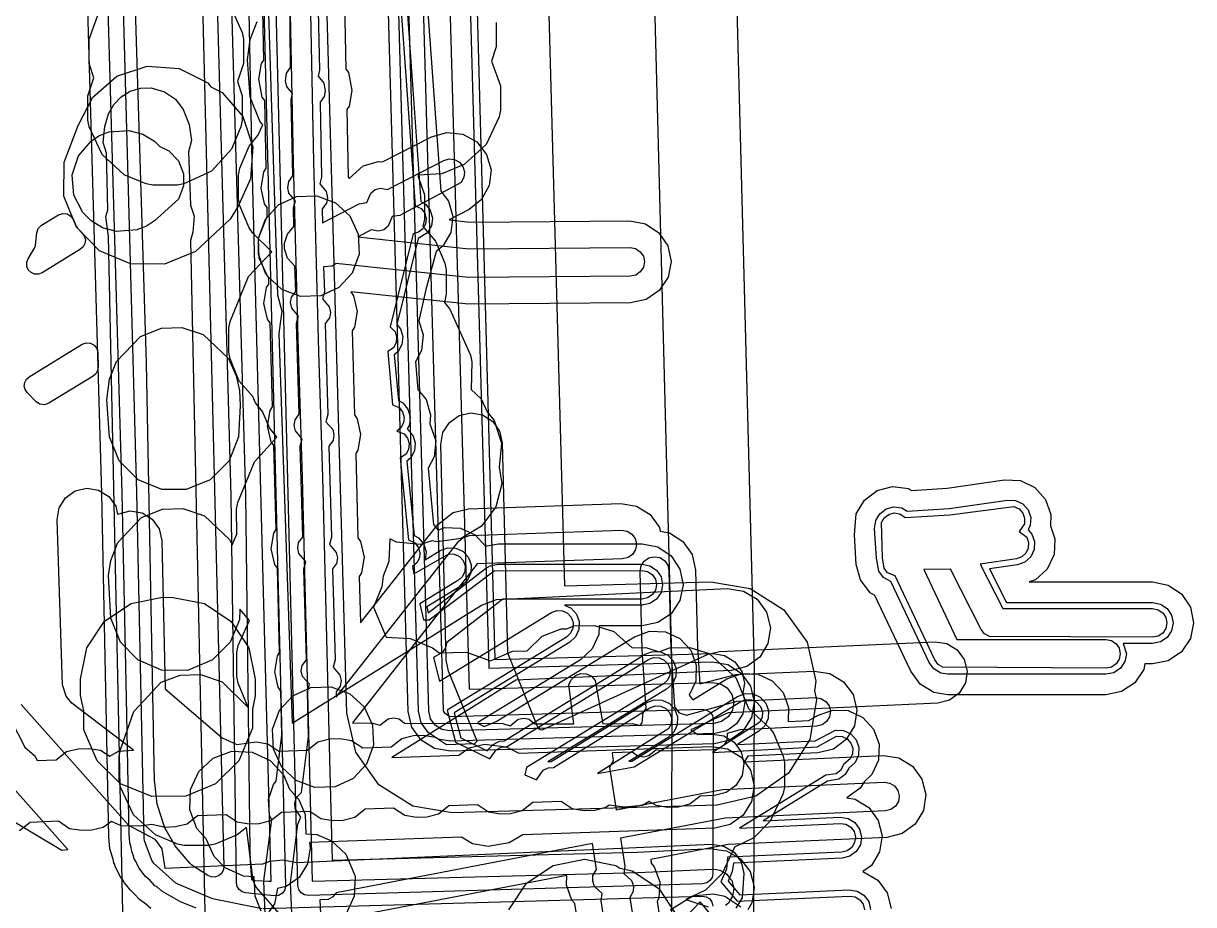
# Model space of a CAD drawing. Header units: metres. Extents: x 17722 to 17999, y 13535 to 15917.
# Drawn here: x 17797.1 to 17854.3, y 15662 to 15705.1 of the extents above; entities that cross this region are included whole.
import ezdxf

# ---------------------------------------------------------------- set-up
doc = ezdxf.new("R2010")
doc.units = ezdxf.units.M
for name, color, linetype in [('AI_GREENING_ALLOWED_ZONE', 4, 'Continuous'), ('AI_GREENING_EXCLUSIONS', 1, 'Continuous'), ('AI_GREENING_LAWN', 82, 'Continuous')]:
    doc.layers.add(name, color=color, linetype=linetype)

msp = doc.modelspace()

# ---------------------------------------------------------------- linework, layer by layer
at = {"layer": 'AI_GREENING_ALLOWED_ZONE'}
for points in [[(17798.037, 15692.881), (17797.86, 15692.815), (17797.67, 15692.819), (17797.496, 15692.894), (17797.362, 15693.028), (17797.288, 15693.202), (17797.283, 15693.392), (17797.35, 15693.569), (17797.682, 15694.11), (17797.717, 15694.215), (17797.776, 15694.825), (17797.85, 15695.042), (17798.013, 15695.203), (17798.842, 15695.71), (17799.045, 15695.78), (17799.259, 15695.759), (17799.444, 15695.649), (17799.566, 15695.472), (17799.697, 15695.15), (17799.749, 15695.07), (17800.009, 15694.806), (17800.109, 15694.658), (17800.151, 15694.484), (17800.129, 15694.306), (17800.047, 15694.148), (17799.913, 15694.029), (17798.037, 15692.881)], [(17799.993, 15689.389), (17800.189, 15689.458), (17800.396, 15689.442), (17800.578, 15689.343), (17800.705, 15689.178), (17800.754, 15688.977), (17800.774, 15688.281), (17800.749, 15688.108), (17800.666, 15687.955), (17800.535, 15687.84), (17798.36, 15686.509), (17798.15, 15686.438), (17797.929, 15686.465), (17797.742, 15686.586), (17797.308, 15687.028), (17797.208, 15687.176), (17797.166, 15687.35), (17797.188, 15687.528), (17797.271, 15687.686), (17797.404, 15687.805), (17799.993, 15689.389)]]:
    msp.add_lwpolyline(points, close=True, dxfattribs=at)
at = {"layer": 'AI_GREENING_EXCLUSIONS'}
for points in [[(17821.83, 15740.54), (17823.544, 15677.597), (17830.697, 15677.796), (17832.62, 15677.468), (17834.272, 15676.43), (17835.4, 15674.838), (17835.834, 15672.936), (17835.755, 15672.474), (17835.858, 15672.025), (17835.531, 15670.101), (17834.494, 15668.449), (17832.903, 15667.32), (17831.001, 15666.885), (17818.062, 15666.519), (17816.139, 15666.846), (17814.487, 15667.883), (17813.357, 15669.474), (17812.923, 15671.376), (17810.814, 15745.933)], [(17817.866, 15744.183), (17819.863, 15673.573), (17830.758, 15673.881), (17831.527, 15673.751), (17832.188, 15673.336), (17832.64, 15672.699), (17832.814, 15671.939), (17832.683, 15671.169), (17832.268, 15670.508), (17831.632, 15670.057), (17830.871, 15669.883), (17817.977, 15669.518), (17817.208, 15669.649), (17816.547, 15670.064), (17816.095, 15670.7), (17815.922, 15671.461), (17813.811, 15746.069)], [(17818.236, 15743.942), (17820.141, 15674.001), (17830.794, 15674.297), (17831.371, 15674.199), (17831.866, 15673.887), (17832.205, 15673.41), (17832.335, 15672.839), (17832.256, 15672.376), (17832.359, 15671.926), (17832.261, 15671.349), (17831.95, 15670.853), (17831.473, 15670.514), (17830.902, 15670.384), (17817.963, 15670.018), (17817.386, 15670.116), (17816.89, 15670.427), (17816.552, 15670.904), (17816.421, 15671.475), (17814.312, 15746.032)], [(17816.838, 15745.154), (17818.892, 15672.545), (17830.786, 15672.882), (17831.171, 15672.816), (17831.501, 15672.609), (17831.727, 15672.291), (17831.814, 15671.91), (17831.749, 15671.526), (17831.541, 15671.195), (17831.223, 15670.969), (17830.843, 15670.882), (17817.949, 15670.518), (17817.564, 15670.583), (17817.234, 15670.791), (17817.008, 15671.109), (17816.921, 15671.489), (17814.811, 15746.098)], [(17830.933, 15745.477), (17832.817, 15673.522), (17832.773, 15653.696), (17833.805, 15601.75), (17838.185, 15601.75), (17838.95, 15601.598), (17839.599, 15601.164), (17840.033, 15600.515), (17840.185, 15599.75), (17840.185, 15565.723)], [(17836.185, 15563.796), (17836.185, 15597.75), (17831.844, 15597.75), (17831.115, 15597.887), (17830.43, 15598.336), (17829.996, 15598.985), (17829.844, 15599.71), (17828.77, 15653.791), (17828.818, 15673.444), (17826.948, 15744.866)], [(17806.864, 15720.641), (17807.978, 15682.016), (17808.185, 15664.677), (17808.2, 15664.129), (17808.268, 15663.26), (17808.453, 15663.213), (17809.094, 15663.171), (17809.225, 15663.168), (17808.292, 15698.22), (17808.292, 15698.226), (17808.292, 15698.229), (17808.292, 15698.255), (17807.822, 15721.935)], [(17809.827, 15721.714), (17810.292, 15698.273), (17810.536, 15689.082), (17810.736, 15682.896), (17811.226, 15663.172), (17811.226, 15663.172), (17827.129, 15663.595), (17830.757, 15663.765), (17830.951, 15663.739), (17831.144, 15663.713), (17831.144, 15663.713), (17831.144, 15663.713), (17831.313, 15663.614), (17831.481, 15663.516), (17831.481, 15663.516), (17831.481, 15663.516), (17831.599, 15663.36), (17831.717, 15663.205), (17831.717, 15663.205), (17831.717, 15663.205), (17831.767, 15663.016), (17831.816, 15662.828), (17831.816, 15662.828), (17831.816, 15662.828), (17831.79, 15662.634), (17831.763, 15662.441), (17831.763, 15662.441), (17831.763, 15662.441), (17831.665, 15662.273), (17831.567, 15662.104), (17831.567, 15662.104), (17831.567, 15662.104), (17831.411, 15661.986)], [(17810.827, 15721.714), (17811.291, 15698.298), (17811.539, 15689.024), (17811.735, 15682.925), (17812.069, 15669.14), (17812.201, 15664.198), (17827.098, 15664.594), (17830.697, 15664.764), (17831.084, 15664.711), (17831.47, 15664.658), (17831.47, 15664.658), (17831.47, 15664.658), (17831.807, 15664.461), (17832.144, 15664.264), (17832.144, 15664.264), (17832.144, 15664.264), (17832.38, 15663.954), (17832.616, 15663.643), (17832.616, 15663.643), (17832.616, 15663.643), (17832.715, 15663.266), (17832.814, 15662.888), (17832.814, 15662.888), (17832.814, 15662.888), (17832.762, 15662.502), (17832.709, 15662.115), (17832.709, 15662.115), (17832.709, 15662.115), (17832.512, 15661.778)], [(17803.34, 15661.849), (17803.091, 15662.07), (17802.804, 15662.267), (17802.535, 15662.565), (17802.329, 15662.749), (17802.165, 15662.975), (17802.056, 15663.095), (17801.997, 15663.206), (17801.867, 15663.387), (17801.609, 15663.898), (17801.58, 15663.992), (17801.541, 15664.067), (17801.504, 15664.25), (17801.352, 15664.762), (17801.287, 15665.324), (17801.287, 15665.324), (17801.287, 15665.324), (17801.287, 15665.324), (17800.954, 15682.105), (17799.838, 15720.377)], [(17805.563, 15661.85), (17804.955, 15662.1), (17804.871, 15662.128), (17804.844, 15662.145), (17804.793, 15662.166), (17803.887, 15662.685), (17803.693, 15662.859), (17803.537, 15662.955), (17803.31, 15663.201), (17803.088, 15663.399), (17802.906, 15663.637), (17802.873, 15663.673), (17802.845, 15663.716), (17802.816, 15663.754), (17802.784, 15663.814), (17802.673, 15663.991), (17802.622, 15664.112), (17802.537, 15664.269), (17802.494, 15664.42), (17802.412, 15664.619), (17802.379, 15664.827), (17802.315, 15665.055), (17802.311, 15665.268), (17802.282, 15665.449), (17802.166, 15672.116), (17801.954, 15682.128), (17800.838, 15720.403)], [(17808.894, 15711.651), (17809.537, 15691.805), (17809.742, 15691.01), (17809.598, 15689.921), (17810.251, 15670.895), (17819.505, 15676.655), (17820.235, 15676.93), (17831.518, 15677.459), (17832.29, 15677.341), (17832.958, 15676.938), (17833.42, 15676.31), (17833.607, 15675.552), (17833.49, 15674.78), (17833.087, 15674.112), (17832.458, 15673.65), (17831.701, 15673.463), (17821.175, 15672.982), (17815.119, 15669.214), (17818.386, 15669.328), (17818.891, 15669.691), (17819.65, 15669.87), (17820.699, 15669.739), (17821.319, 15669.43), (17830.748, 15669.759), (17831.519, 15669.633), (17832.182, 15669.223), (17832.638, 15668.589), (17832.817, 15667.83), (17832.691, 15667.06), (17832.281, 15666.396), (17831.647, 15665.94), (17830.888, 15665.761), (17821.513, 15665.435), (17820.841, 15665.048), (17819.824, 15664.875), (17819.054, 15665.001), (17818.522, 15665.33), (17811.102, 15665.072), (17811.132, 15664.789), (17811.001, 15664.02), (17810.585, 15663.36), (17809.95, 15662.91), (17809.53, 15662.815), (17809.381, 15662.065), (17809.118, 15661.672)], [(17807.236, 15705.876), (17807.815, 15704.607), (17807.88, 15704.284), (17807.88, 15703.097), (17807.583, 15702.221), (17807.808, 15701.517), (17807.808, 15700.329), (17807.743, 15700.007), (17807.29, 15698.924), (17806.302, 15697.85), (17804.955, 15697.219), (17804.633, 15697.154), (17803.445, 15697.154), (17803.123, 15697.219), (17802.039, 15697.672), (17800.966, 15698.66), (17800.335, 15700.007), (17800.27, 15700.329), (17800.27, 15701.517), (17800.567, 15702.393), (17800.342, 15703.097), (17800.342, 15704.284), (17801.302, 15706.963)], [(17808.93, 15661.561), (17808.867, 15663.191), (17809.251, 15666.182), (17809.15, 15666.383), (17809.093, 15667.161), (17809.339, 15667.902), (17809.472, 15668.056), (17809.752, 15670.303), (17809.702, 15672.46), (17809.571, 15672.643), (17809.397, 15673.404), (17809.527, 15674.173), (17809.635, 15674.345), (17809.528, 15678.453), (17809.397, 15678.637), (17809.222, 15679.398), (17809.352, 15680.167), (17809.46, 15680.339), (17809.353, 15684.447), (17809.222, 15684.631), (17809.048, 15685.391), (17809.178, 15686.161), (17809.286, 15686.333), (17809.179, 15690.441), (17809.048, 15690.624), (17808.873, 15691.385), (17809.003, 15692.155), (17809.111, 15692.327), (17809.102, 15692.656), (17808.939, 15692.87), (17808.598, 15693.787), (17808.598, 15694.579), (17809.027, 15695.626), (17809.025, 15696.068), (17808.901, 15696.245), (17808.733, 15697.007), (17808.868, 15697.812), (17808.977, 15697.983), (17808.908, 15701.291), (17808.791, 15701.458), (17808.621, 15702.329), (17808.757, 15703.098), (17808.866, 15703.269), (17808.798, 15706.505)], [(17810.248, 15661.226), (17810.162, 15663.087), (17810.521, 15665.96), (17810.672, 15666.295), (17810.403, 15666.728), (17810.383, 15667), (17810.469, 15667.26), (17810.712, 15667.499), (17811.055, 15670.241), (17810.991, 15672.435), (17811.09, 15672.789), (17810.758, 15673.175), (17810.696, 15673.442), (17810.742, 15673.711), (17810.946, 15673.984), (17810.816, 15678.429), (17810.915, 15678.783), (17810.583, 15679.169), (17810.522, 15679.435), (17810.567, 15679.705), (17810.771, 15679.978), (17810.642, 15684.422), (17810.741, 15684.776), (17810.409, 15685.163), (17810.347, 15685.429), (17810.393, 15685.698), (17810.597, 15685.972), (17810.467, 15690.416), (17810.566, 15690.77), (17810.234, 15691.157), (17810.173, 15691.423), (17810.218, 15691.692), (17810.422, 15691.965), (17810.386, 15693.2), (17810.017, 15693.597), (17809.872, 15694.044), (17809.872, 15694.322), (17810.017, 15694.769), (17810.338, 15695.134), (17810.318, 15696.061), (17810.406, 15696.393), (17810.092, 15696.767), (17810.033, 15697.034), (17810.08, 15697.34), (17810.286, 15697.611), (17810.207, 15701.348), (17810.266, 15701.634), (17809.982, 15701.98), (17809.923, 15702.247), (17809.968, 15702.626), (17810.174, 15702.897), (17810.136, 15706.866)], [(17811.5, 15706.431), (17811.577, 15702.767), (17811.518, 15702.48), (17811.802, 15702.134), (17811.863, 15701.758), (17811.816, 15701.489), (17811.61, 15701.217), (17811.687, 15697.554), (17811.6, 15697.223), (17811.914, 15696.848), (17811.973, 15696.545), (17811.926, 15696.276), (17811.72, 15696.004), (17811.734, 15695.319), (17813.527, 15696.243), (17813.889, 15696.307), (17814.094, 15696.774), (17814.308, 15696.944), (17814.57, 15697.019), (17814.905, 15696.953), (17817.65, 15698.368), (17817.912, 15698.444), (17818.183, 15698.413), (17818.422, 15698.28), (17818.592, 15698.067), (17818.668, 15697.804), (17818.637, 15697.533), (17818.505, 15697.294), (17815.501, 15695.686), (17815.139, 15695.622), (17814.934, 15695.155), (17814.721, 15694.985), (17814.458, 15694.91), (17814.124, 15694.976), (17813.456, 15694.632), (17818.884, 15694.054), (17826.752, 15694.112), (17827.02, 15694.061), (17827.248, 15693.911), (17827.402, 15693.685), (17827.457, 15693.418), (17827.406, 15693.149), (17827.255, 15692.921), (17827.03, 15692.768), (17826.762, 15692.712), (17818.855, 15692.654), (17812.405, 15693.336), (17812.205, 15693.197), (17811.788, 15693.167), (17811.823, 15691.956), (17811.724, 15691.602), (17812.056, 15691.216), (17812.118, 15690.949), (17812.072, 15690.68), (17811.868, 15690.407), (17811.998, 15685.962), (17811.899, 15685.608), (17812.231, 15685.222), (17812.292, 15684.956), (17812.247, 15684.686), (17812.043, 15684.413), (17812.172, 15679.969), (17812.073, 15679.615), (17812.405, 15679.228), (17812.467, 15678.962), (17812.421, 15678.693), (17812.217, 15678.419), (17812.347, 15673.975), (17812.248, 15673.621), (17812.58, 15673.234), (17812.641, 15672.968), (17812.596, 15672.699), (17812.392, 15672.426), (17812.399, 15672.161), (17818.387, 15679.784), (17818.595, 15679.962), (17818.914, 15680.052), (17826.342, 15680.31), (17826.611, 15680.267), (17826.843, 15680.123), (17827.003, 15679.901), (17827.066, 15679.635), (17827.022, 15679.366), (17826.878, 15679.133), (17826.656, 15678.974), (17826.39, 15678.911), (17819.287, 15678.664), (17813.191, 15670.902), (17814.186, 15670.898), (17814.537, 15670.788), (17814.934, 15671.107), (17815.202, 15671.159), (17815.47, 15671.104), (17815.736, 15670.892), (17820.541, 15670.872), (17820.892, 15670.762), (17821.289, 15671.081), (17821.557, 15671.133), (17821.825, 15671.078), (17822.091, 15670.866), (17824.012, 15670.858), (17823.769, 15672.783), (17823.885, 15673.03), (17824.086, 15673.215), (17824.342, 15673.308), (17824.615, 15673.297), (17824.863, 15673.181), (17825.047, 15672.98), (17825.429, 15670.852), (17826.872, 15670.879), (17827.226, 15670.78), (17827.35, 15670.912), (17827.386, 15671.406), (17827.533, 15671.602), (17827.344, 15674.479), (17827.252, 15678.303), (17827.299, 15678.572), (17827.445, 15678.803), (17827.669, 15678.96), (17827.935, 15679.02), (17828.204, 15678.973), (17828.435, 15678.827), (17828.592, 15678.603), (17828.652, 15678.337), (17828.743, 15674.527), (17828.93, 15671.694), (17829.152, 15671.392), (17829.511, 15671.283), (17831.985, 15671.963), (17835.806, 15672.137), (17836.076, 15672.096), (17836.309, 15671.955), (17836.471, 15671.735), (17836.537, 15671.47), (17836.496, 15671.2), (17836.355, 15670.966), (17836.135, 15670.804), (17835.869, 15670.739), (17832.13, 15670.568), (17831.5, 15670.39), (17831.472, 15670.045), (17831.327, 15669.814), (17831.105, 15669.656), (17830.839, 15669.595), (17828.328, 15669.521), (17828.027, 15669.589), (17827.672, 15669.29), (17827.405, 15669.229), (17827.136, 15669.274), (17826.863, 15669.478), (17825.886, 15669.45), (17825.922, 15669.045), (17825.753, 15668.749), (17826.075, 15666.659), (17831.276, 15667.65), (17839.169, 15668.01), (17839.439, 15667.969), (17839.673, 15667.828), (17839.835, 15667.608), (17839.9, 15667.342), (17839.859, 15667.072), (17839.718, 15666.839), (17839.498, 15666.677), (17839.233, 15666.611), (17831.391, 15666.253), (17826.289, 15665.275), (17826.499, 15663.913), (17826.445, 15663.549), (17826.822, 15663.206), (17826.915, 15662.95), (17826.903, 15662.677), (17826.735, 15662.381), (17827.485, 15657.547)], [(17815.507, 15706.569), (17816.251, 15696.156), (17816.557, 15696.013), (17816.725, 15695.797), (17816.797, 15695.534), (17816.763, 15695.263), (17816.628, 15695.025), (17816.412, 15694.858), (17816.158, 15694.788), (17815.033, 15690.248), (17815.274, 15689.998), (17815.352, 15689.737), (17815.324, 15689.465), (17815.194, 15689.225), (17814.915, 15689.033), (17815.158, 15686.434), (17815.468, 15686.296), (17815.64, 15686.084), (17815.718, 15685.823), (17815.69, 15685.551), (17815.56, 15685.311), (17815.369, 15685.156), (17815.713, 15685.017), (17815.886, 15684.806), (17815.965, 15684.544), (17815.938, 15684.273), (17815.81, 15684.032), (17815.532, 15683.838), (17815.926, 15679.837), (17816.236, 15679.701), (17816.409, 15679.49), (17816.488, 15679.228), (17816.461, 15678.957), (17816.333, 15678.716), (17816.121, 15678.543), (17816.195, 15678.174), (17817.898, 15679.153), (17818.171, 15679.142), (17818.419, 15679.028), (17818.604, 15678.827), (17818.699, 15678.571), (17818.688, 15678.298), (17818.573, 15678.05), (17818.373, 15677.865), (17816.487, 15676.711), (17816.67, 15675.937), (17816.94, 15675.932), (17820.124, 15678.326), (17827.343, 15678.351), (17827.611, 15678.297), (17827.838, 15678.146), (17827.99, 15677.919), (17828.043, 15677.651), (17827.99, 15677.383), (17827.838, 15677.156), (17827.611, 15677.004), (17827.343, 15676.951), (17820.547, 15676.951), (17817.796, 15674.824), (17817.733, 15674.561), (17817.573, 15674.339), (17817.154, 15674.097), (17817.452, 15672.947), (17822.918, 15676.292), (17823.174, 15676.386), (17823.447, 15676.375), (17823.695, 15676.261), (17823.88, 15676.06), (17823.975, 15675.804), (17823.964, 15675.531), (17823.849, 15675.283), (17823.649, 15675.097), (17817.818, 15671.53), (17818.224, 15669.959), (17819.904, 15669.146), (17820.218, 15669.595), (17820.462, 15669.718), (17820.712, 15669.736), (17827.648, 15674.002), (17827.904, 15674.096), (17828.177, 15674.085), (17828.425, 15673.971), (17828.61, 15673.77), (17828.705, 15673.514), (17828.694, 15673.241), (17828.579, 15672.993), (17828.379, 15672.807), (17821.694, 15668.718), (17821.612, 15668.372), (17822.187, 15668.12), (17822.513, 15668.59), (17822.757, 15668.713), (17823.007, 15668.731), (17827.722, 15671.638), (17827.978, 15671.732), (17828.251, 15671.721), (17828.499, 15671.607), (17828.684, 15671.406), (17828.779, 15671.15), (17828.768, 15670.877), (17828.653, 15670.629), (17825.156, 15668.427), (17826.949, 15668.756), (17832.159, 15671.944), (17832.415, 15672.038), (17832.688, 15672.027), (17832.936, 15671.912), (17833.122, 15671.712), (17833.216, 15671.455), (17833.205, 15671.183), (17833.09, 15670.935), (17830.781, 15669.459), (17835.886, 15669.729), (17836.836, 15670.248), (17837.108, 15670.237), (17837.356, 15670.122), (17837.542, 15669.922), (17837.636, 15669.665), (17837.625, 15669.393), (17837.511, 15669.145), (17837.189, 15668.886), (17837.038, 15668.586), (17836.818, 15668.424), (17836.309, 15668.347), (17832.099, 15665.771), (17837.029, 15665.996), (17837.299, 15665.955), (17837.533, 15665.814), (17837.695, 15665.594), (17837.76, 15665.329), (17837.719, 15665.059), (17837.578, 15664.825), (17837.358, 15664.663), (17837.093, 15664.597), (17831.509, 15664.343), (17831.465, 15663.758), (17831.191, 15663.14), (17831.977, 15662.2), (17837.472, 15662.451), (17837.742, 15662.41), (17837.976, 15662.269), (17838.138, 15662.049), (17838.203, 15661.783)], [(17815.82, 15706.406), (17816.537, 15696.363), (17816.754, 15696.239), (17816.993, 15695.931), (17817.096, 15695.555), (17817.048, 15695.168), (17816.854, 15694.829), (17816.408, 15694.551), (17815.367, 15690.35), (17815.539, 15690.139), (17815.65, 15689.765), (17815.61, 15689.377), (17815.425, 15689.033), (17815.231, 15688.876), (17815.44, 15686.646), (17815.659, 15686.527), (17815.905, 15686.225), (17816.016, 15685.851), (17815.976, 15685.463), (17815.87, 15685.266), (17816.151, 15684.947), (17816.264, 15684.574), (17816.226, 15684.186), (17816.042, 15683.841), (17815.849, 15683.683), (17816.206, 15680.05), (17816.426, 15679.933), (17816.674, 15679.631), (17816.787, 15679.258), (17816.744, 15678.861), (17817.485, 15679.315), (17817.851, 15679.45), (17818.241, 15679.434), (17818.596, 15679.27), (17818.86, 15678.984), (17818.995, 15678.618), (17818.979, 15678.228), (17818.816, 15677.873), (17818.529, 15677.609), (17816.822, 15676.564), (17816.891, 15676.274), (17819.696, 15678.442), (17819.925, 15678.575), (17820.308, 15678.651), (17827.343, 15678.651), (17827.726, 15678.575), (17828.05, 15678.358), (17828.267, 15678.033), (17828.343, 15677.651), (17828.267, 15677.268), (17828.05, 15676.944), (17827.726, 15676.727), (17827.343, 15676.651), (17823.552, 15676.651), (17823.872, 15676.503), (17824.136, 15676.216), (17824.271, 15675.85), (17824.255, 15675.46), (17824.092, 15675.106), (17823.805, 15674.842), (17818.164, 15671.39), (17818.48, 15670.169), (17819.782, 15669.539), (17820.034, 15669.831), (17820.382, 15670.007), (17820.603, 15670.023), (17827.491, 15674.258), (17827.857, 15674.392), (17828.247, 15674.377), (17828.602, 15674.213), (17828.866, 15673.926), (17829.001, 15673.56), (17828.985, 15673.17), (17828.822, 15672.816), (17828.535, 15672.552), (17822.741, 15669.006), (17822.898, 15669.018), (17827.565, 15671.894), (17827.932, 15672.029), (17828.321, 15672.013), (17828.676, 15671.849), (17828.94, 15671.563), (17829.075, 15671.196), (17829.059, 15670.807), (17828.896, 15670.452), (17828.609, 15670.188), (17826.689, 15669.013), (17826.84, 15669.041), (17832.003, 15672.199), (17832.369, 15672.334), (17832.759, 15672.319), (17833.113, 15672.155), (17833.377, 15671.868), (17833.512, 15671.502), (17833.497, 15671.112), (17833.333, 15670.758), (17833.046, 15670.493), (17831.998, 15669.852), (17835.795, 15670.025), (17836.789, 15670.544), (17837.179, 15670.529), (17837.533, 15670.365), (17837.798, 15670.078), (17837.932, 15669.712), (17837.917, 15669.322), (17837.753, 15668.968), (17837.445, 15668.69), (17837.26, 15668.383), (17836.945, 15668.152), (17836.4, 15668.051), (17833.25, 15666.124), (17837.015, 15666.296), (17837.401, 15666.237), (17837.735, 15666.035), (17837.966, 15665.721), (17838.06, 15665.342), (17838.001, 15664.956), (17837.8, 15664.623), (17837.485, 15664.391), (17837.107, 15664.298), (17831.812, 15664.056), (17831.743, 15663.643), (17831.551, 15663.177), (17832.112, 15662.506), (17837.458, 15662.75), (17837.844, 15662.692), (17838.178, 15662.49), (17838.409, 15662.176), (17838.503, 15661.797)], [(17812.808, 15706.059), (17812.876, 15702.823), (17812.993, 15702.657), (17813.163, 15701.785), (17813.027, 15701.017), (17812.918, 15700.846), (17812.981, 15697.547), (17813.028, 15697.48), (17813.712, 15698.099), (17814.462, 15698.315), (17814.664, 15698.292), (17817.054, 15699.524), (17817.804, 15699.739), (17818.579, 15699.651), (17819.262, 15699.273), (17819.748, 15698.662), (17819.963, 15697.912), (17819.875, 15697.137), (17819.497, 15696.454), (17818.887, 15695.968), (17817.91, 15695.465), (17818.948, 15695.355), (17826.742, 15695.412), (17827.509, 15695.266), (17828.161, 15694.837), (17828.599, 15694.191), (17828.757, 15693.427), (17828.61, 15692.661), (17828.181, 15692.009), (17827.536, 15691.57), (17826.772, 15691.412), (17818.864, 15691.354), (17813.116, 15691.953), (17813.243, 15691.748), (17813.417, 15690.987), (17813.287, 15690.218), (17813.179, 15690.046), (17813.286, 15685.938), (17813.417, 15685.754), (17813.592, 15684.993), (17813.462, 15684.224), (17813.354, 15684.052), (17813.461, 15679.944), (17813.592, 15679.76), (17813.766, 15679), (17813.636, 15678.23), (17813.528, 15678.058), (17813.594, 15675.787), (17817.365, 15680.587), (17818.109, 15681.172), (17818.868, 15681.351), (17826.296, 15681.61), (17827.067, 15681.484), (17827.73, 15681.074), (17828.186, 15680.44), (17828.228, 15680.263), (17828.673, 15680.186), (17829.332, 15679.768), (17829.781, 15679.129), (17829.951, 15678.368), (17830.042, 15674.586), (17830.159, 15672.817), (17831.926, 15673.262), (17835.746, 15673.436), (17836.518, 15673.319), (17837.186, 15672.915), (17837.649, 15672.287), (17837.835, 15671.529), (17837.718, 15670.758), (17837.315, 15670.09), (17836.686, 15669.627), (17835.929, 15669.44), (17832.5, 15669.284), (17832.321, 15668.999), (17839.109, 15669.308), (17839.881, 15669.191), (17840.549, 15668.788), (17841.012, 15668.159), (17841.199, 15667.402), (17841.081, 15666.63), (17840.678, 15665.962), (17840.049, 15665.5), (17839.292, 15665.313), (17831.544, 15664.959), (17827.765, 15664.234), (17827.781, 15664.047), (17827.933, 15663.881), (17828.2, 15663.148), (17828.166, 15662.368), (17828.081, 15662.185), (17828.767, 15657.684)], [(17816.849, 15706.038), (17817.503, 15696.873), (17817.887, 15696.379), (17818.094, 15695.626), (17817.996, 15694.852), (17817.61, 15694.174), (17817.281, 15693.919), (17816.772, 15692.067), (17816.444, 15690.537), (17816.646, 15689.858), (17816.566, 15689.082), (17816.268, 15688.531), (17816.395, 15687.177), (17816.789, 15686.692), (17817.012, 15685.944), (17816.966, 15685.499), (17817.259, 15684.672), (17817.182, 15683.895), (17816.887, 15683.343), (17817.158, 15680.586), (17817.377, 15680.32), (17817.696, 15680.437), (17818.475, 15680.406), (17819.184, 15680.079), (17819.688, 15679.533), (17820.308, 15679.651), (17827.343, 15679.651), (17828.108, 15679.498), (17828.757, 15679.065), (17829.191, 15678.416), (17829.343, 15677.651), (17829.191, 15676.885), (17828.757, 15676.236), (17828.108, 15675.803), (17827.343, 15675.651), (17825.245, 15675.651), (17825.228, 15675.226), (17824.9, 15674.518), (17824.327, 15673.989), (17819.318, 15670.924), (17819.332, 15670.867), (17819.627, 15670.724), (17820.214, 15670.978), (17826.969, 15675.111), (17827.702, 15675.38), (17828.481, 15675.349), (17829.19, 15675.022), (17829.719, 15674.448), (17829.989, 15673.716), (17829.958, 15672.936), (17829.641, 15672.25), (17829.813, 15672.032), (17831.481, 15673.052), (17832.213, 15673.322), (17832.993, 15673.291), (17833.701, 15672.964), (17834.23, 15672.39), (17834.5, 15671.658), (17834.472, 15670.966), (17835.493, 15671.013), (17835.901, 15671.262), (17836.633, 15671.532), (17837.413, 15671.501), (17838.121, 15671.174), (17838.651, 15670.6), (17838.92, 15669.868), (17838.889, 15669.088), (17838.562, 15668.38), (17838.203, 15668.049), (17837.998, 15667.709), (17837.338, 15667.239), (17837.741, 15667.177), (17838.409, 15666.774), (17838.872, 15666.145), (17839.059, 15665.388), (17838.942, 15664.616), (17838.538, 15663.948), (17838.122, 15663.642), (17838.852, 15663.229), (17839.315, 15662.6), (17839.502, 15661.843)], [(17809.635, 15661.578), (17808.494, 15662.889), (17808.347, 15663.215), (17808.014, 15665.795), (17807.566, 15665.433), (17806.483, 15664.98), (17806.161, 15664.915), (17804.973, 15664.915), (17804.651, 15664.98), (17803.567, 15665.433), (17802.494, 15666.421), (17801.863, 15667.768), (17801.798, 15668.091), (17801.798, 15669.278), (17801.863, 15669.6), (17802.514, 15671.461), (17803.851, 15672.891), (17804.782, 15673.241), (17805.776, 15673.268), (17806.826, 15672.916), (17808.107, 15671.661), (17807.609, 15672.846), (17807.544, 15673.168), (17807.544, 15674.356), (17807.609, 15674.678), (17808.158, 15675.903), (17807.69, 15676.454), (17807.673, 15675.937), (17807.22, 15674.853), (17806.365, 15673.976), (17805.133, 15673.461), (17803.864, 15673.478), (17802.713, 15673.976), (17801.858, 15674.853), (17801.388, 15676.018), (17801.273, 15678.108), (17801.39, 15678.835), (17801.729, 15679.71), (17802.889, 15680.932), (17803.919, 15681.339), (17804.913, 15681.366), (17805.963, 15681.014), (17807.187, 15679.855), (17807.32, 15679.597), (17807.541, 15680.126), (17807.534, 15681.347), (17807.599, 15681.67), (17808.411, 15683.644), (17809.497, 15684.857), (17809.137, 15685.303), (17808.798, 15686.113), (17808.464, 15686.532), (17808.335, 15686.841), (17807.669, 15687.593), (17807.216, 15688.676), (17807.15, 15688.999), (17807.15, 15690.186), (17807.216, 15690.509), (17808.123, 15692.707), (17809.264, 15693.908), (17808.321, 15694.808), (17808.144, 15695.071), (17807.691, 15696.155), (17807.625, 15696.477), (17807.625, 15697.664), (17807.691, 15697.987), (17808.144, 15699.07), (17808.572, 15699.584), (17808.817, 15700.113), (17808.663, 15700.288), (17808.193, 15701.453), (17808.065, 15703.272), (17808.195, 15704.27), (17808.534, 15705.145)], [(17820.207, 15705.1), (17820.207, 15703.913), (17819.985, 15703.214), (17820.419, 15702.009), (17820.419, 15700.821), (17820.354, 15700.499), (17819.723, 15699.152), (17818.65, 15698.164), (17817.566, 15697.711), (17816.409, 15697.646), (17816.409, 15697.589), (17816.713, 15696.693), (17816.713, 15695.506), (17816.629, 15695.137), (17817.248, 15694.432), (17817.701, 15693.349), (17817.767, 15693.026), (17817.767, 15691.839), (17817.693, 15691.423), (17817.956, 15691.108), (17818.962, 15688.855), (17819.027, 15688.533), (17818.994, 15687.18), (17819.475, 15686.724), (17819.766, 15686.094), (17820.117, 15685.676), (17820.47, 15684.56), (17820.366, 15683.387), (17820.485, 15682.584), (17820.2, 15681.449), (17819.502, 15680.509), (17818.497, 15679.908), (17817.339, 15679.737), (17817.084, 15679.801), (17816.518, 15679.622), (17815.352, 15679.722), (17815.019, 15679.895), (17814.97, 15678.79), (17814.702, 15678.073), (17814.637, 15677.548), (17814.219, 15676.547), (17814.843, 15675.092), (17816.017, 15675.027), (17817.1, 15674.574), (17817.43, 15674.33), (17818.762, 15674.359), (17819.936, 15673.938), (17821.019, 15674.401), (17821.735, 15674.42), (17822.463, 15675.14), (17823.394, 15675.49), (17823.65, 15675.497), (17824.02, 15675.636), (17825.014, 15675.663), (17825.963, 15675.363), (17826.852, 15674.566), (17827.529, 15674.584), (17828.176, 15674.379), (17828.674, 15674.566), (17829.668, 15674.593), (17830.617, 15674.293), (17831.942, 15673.082), (17832.54, 15671.613), (17833.602, 15670.633), (17833.78, 15670.369), (17834.233, 15669.286), (17834.298, 15668.964), (17834.298, 15667.776), (17834.233, 15667.454), (17833.602, 15666.107), (17832.792, 15665.297), (17831.848, 15664.834), (17831.244, 15663.553), (17830.434, 15662.743), (17829.476, 15662.275), (17830.568, 15661.924)], [(17802.144, 15653.989), (17801.275, 15694.647), (17801.145, 15695.624), (17801.247, 15695.955), (17801.217, 15697.372), (17801.182, 15698.725), (17801.024, 15699.248), (17801.102, 15700.024), (17801.285, 15700.636), (17801.534, 15701.094), (17801.893, 15701.472), (17802.339, 15701.746), (17802.839, 15701.894), (17803.361, 15701.907), (17804.021, 15701.724), (17804.544, 15701.363), (17804.927, 15700.857), (17805.213, 15700.115), (17805.325, 15699.343), (17805.186, 15698.795), (17805.278, 15696.187), (17805.455, 15695.646), (17805.397, 15694.868), (17805.281, 15694.45), (17806.121, 15655.592)], [(17802.144, 15653.989), (17801.275, 15694.647), (17801.145, 15695.624), (17801.247, 15695.955), (17801.217, 15697.372), (17801.182, 15698.725), (17801.024, 15699.248), (17801.102, 15700.024), (17801.285, 15700.636), (17801.534, 15701.094), (17801.893, 15701.472), (17802.339, 15701.746), (17802.839, 15701.894), (17803.361, 15701.907), (17804.021, 15701.724), (17804.544, 15701.363), (17804.927, 15700.857), (17805.213, 15700.115), (17805.325, 15699.343), (17805.186, 15698.795), (17805.278, 15696.187), (17805.455, 15695.646), (17805.397, 15694.868), (17805.281, 15694.45), (17806.121, 15655.592)], [(17795.492, 15672.998), (17797.198, 15669.721), (17797.696, 15669.281), (17797.789, 15669.063), (17798.722, 15669.099), (17799.234, 15669.505), (17799.803, 15669.641), (17800.303, 15669.66), (17800.881, 15669.568), (17801.34, 15669.286), (17801.765, 15669.53), (17802.494, 15669.572), (17799.487, 15671.869), (17799.218, 15672.207), (17799.028, 15672.76), (17798.768, 15680.819), (17798.864, 15681.397), (17799.174, 15681.893), (17799.65, 15682.233), (17800.22, 15682.365), (17800.797, 15682.269), (17801.294, 15681.959), (17801.634, 15681.483), (17801.722, 15681.103), (17802.342, 15681.265), (17802.919, 15681.165), (17803.413, 15680.851), (17803.75, 15680.373), (17803.878, 15679.802), (17804.052, 15672.562), (17806.828, 15670.171), (17807.548, 15669.853), (17808.484, 15669.978), (17809.063, 15669.887), (17809.605, 15669.522), (17810.996, 15669.577), (17811.507, 15669.983), (17812.077, 15670.12), (17812.576, 15670.14), (17813.154, 15670.049), (17813.696, 15669.684), (17815.088, 15669.739), (17815.599, 15670.145), (17816.168, 15670.282), (17816.668, 15670.302), (17817.246, 15670.21), (17817.788, 15669.846), (17819.179, 15669.901), (17819.285, 15670.012), (17817.878, 15673.434), (17817.766, 15673.968), (17817.513, 15684.505), (17817.613, 15685.082), (17817.927, 15685.576), (17818.406, 15685.913), (17818.977, 15686.041), (17819.553, 15685.94), (17820.048, 15685.627), (17820.384, 15685.148), (17820.512, 15684.577), (17820.759, 15674.318), (17822.271, 15670.638), (17822.36, 15670.585), (17822.46, 15670.564), (17830.569, 15674.254), (17831.122, 15674.387), (17841.651, 15674.867), (17842.229, 15674.78), (17842.73, 15674.477), (17843.077, 15674.006), (17843.218, 15673.437), (17843.13, 15672.859), (17842.827, 15672.358), (17842.356, 15672.011), (17841.788, 15671.871), (17831.548, 15671.403), (17829.723, 15670.573), (17830.063, 15670.332), (17830.759, 15670.359), (17831.337, 15670.268), (17831.836, 15669.962), (17832.18, 15669.489), (17832.317, 15668.92), (17832.225, 15668.342), (17831.92, 15667.843), (17831.446, 15667.498), (17830.877, 15667.362), (17830.182, 15667.334), (17829.67, 15666.928), (17829.101, 15666.791), (17828.601, 15666.771), (17828.023, 15666.863), (17827.69, 15667.067), (17827.361, 15666.878), (17826.461, 15666.789), (17825.736, 15666.88), (17825.578, 15666.766), (17825.009, 15666.629), (17824.51, 15666.609), (17823.932, 15666.701), (17823.39, 15667.065), (17821.998, 15667.01), (17821.487, 15666.604), (17820.918, 15666.467), (17820.418, 15666.447), (17819.84, 15666.539), (17819.298, 15666.903), (17817.907, 15666.848), (17817.395, 15666.442), (17816.826, 15666.305), (17816.326, 15666.285), (17815.748, 15666.377), (17815.206, 15666.741), (17813.815, 15666.686), (17813.303, 15666.28), (17812.734, 15666.143), (17812.235, 15666.123), (17811.657, 15666.215), (17811.115, 15666.579), (17809.723, 15666.524), (17809.212, 15666.118), (17808.643, 15665.981), (17808.143, 15665.961), (17807.565, 15666.053), (17807.023, 15666.417), (17805.63, 15666.364), (17805.118, 15665.958), (17804.549, 15665.821), (17804.049, 15665.802), (17803.395, 15665.941), (17802.799, 15665.857), (17801.895, 15665.87), (17801.425, 15666.089), (17801.026, 15665.8), (17800.457, 15665.663), (17799.958, 15665.644), (17799.38, 15665.736), (17798.838, 15666.101), (17797.446, 15666.047), (17796.935, 15665.641)], [(17797.021, 15671.796), (17802.261, 15665.911), (17803.549, 15665.228), (17803.886, 15664.75), (17804.023, 15663.808), (17808.825, 15664.018), (17809.159, 15664.153), (17809.811, 15664.223), (17810.461, 15664.09), (17830.752, 15664.977), (17831.331, 15664.888), (17831.831, 15664.585), (17832.177, 15664.113), (17832.317, 15663.544), (17832.228, 15662.365), (17831.924, 15661.865)], [(17796.006, 15666.484), (17798.998, 15664.684), (17799.298, 15664.727), (17794.414, 15670.213)], [(17808.741, 15661.715), (17808.439, 15662.438), (17808.4, 15663.386), (17807.867, 15663.425), (17806.985, 15663.834), (17806.445, 15664.374), (17806.044, 15665.237), (17805.587, 15665.745), (17805.246, 15666.662), (17805.285, 15667.648), (17805.694, 15668.53), (17806.393, 15669.177), (17807.31, 15669.518), (17807.31, 15669.518), (17808.296, 15669.479), (17809.178, 15669.07), (17809.825, 15668.371), (17810.119, 15667.667), (17810.576, 15667.159), (17810.878, 15666.436), (17810.917, 15665.488), (17811.45, 15665.449), (17812.173, 15665.147), (17812.872, 15664.5), (17813.32, 15663.424), (17813.281, 15662.438), (17812.872, 15661.556)], [(17826.094, 15657.38), (17825.344, 15662.216), (17825.398, 15662.58), (17825.021, 15662.923), (17824.927, 15663.18), (17824.939, 15663.452), (17825.107, 15663.749), (17824.913, 15665.011), (17812.396, 15662.61), (17812.244, 15662.418), (17812.005, 15662.286), (17811.599, 15662.265), (17811.649, 15661.244)], [(17820.833, 15661.776), (17821.701, 15663.073), (17822.998, 15663.941), (17822.998, 15663.941), (17824.529, 15664.245), (17826.06, 15663.941), (17826.259, 15663.807), (17826.862, 15663.688), (17828.159, 15662.82), (17829.027, 15661.523)], [(17824.748, 15657.574), (17824.062, 15662.082), (17823.909, 15662.248), (17823.642, 15662.982), (17823.662, 15663.447), (17813.061, 15661.414)], [(17828.707, 15661.777), (17829.826, 15662.465), (17830.809, 15662.55), (17831.384, 15662.439), (17832.17, 15661.918)], [(17831.191, 15660.968), (17830.179, 15662.168), (17828.518, 15660.431)]]:
    msp.add_lwpolyline(points, dxfattribs=at)
for points in [[(17806.123, 15702.15), (17806.279, 15701.968), (17806.828, 15701.691), (17807.846, 15700.509), (17808.334, 15699.026), (17808.217, 15697.47), (17807.618, 15696.141), (17807.214, 15695.505), (17805.53, 15693.918), (17804.008, 15693.298), (17802.347, 15693.314), (17800.838, 15693.961), (17799.715, 15695.105), (17799.095, 15696.627), (17799.111, 15698.288), (17799.804, 15700.07), (17800.508, 15701.464), (17801.691, 15702.482), (17803.173, 15702.97), (17804.729, 15702.853), (17806.123, 15702.15)], [(17804.69, 15696.483), (17803.518, 15695.414), (17803.134, 15695.157), (17802.659, 15694.973), (17801.676, 15694.895), (17800.987, 15695.073), (17800.427, 15695.414), (17800.022, 15695.82), (17799.581, 15696.679), (17799.502, 15697.662), (17799.808, 15698.593), (17800.427, 15699.316), (17800.812, 15699.573), (17801.287, 15699.757), (17802.27, 15699.836), (17802.958, 15699.657), (17803.518, 15699.316), (17803.79, 15699.044), (17804.231, 15698.84), (17804.69, 15698.355), (17804.936, 15697.716), (17804.936, 15697.122), (17804.69, 15696.483)], [(17813.07, 15695.655), (17813.479, 15694.773), (17813.518, 15693.787), (17813.177, 15692.87), (17812.53, 15692.171), (17811.648, 15691.762), (17810.662, 15691.723), (17809.745, 15692.064), (17809.046, 15692.711), (17808.637, 15693.593), (17808.598, 15694.579), (17808.939, 15695.496), (17809.586, 15696.195), (17810.468, 15696.604), (17811.454, 15696.643), (17812.371, 15696.302), (17813.07, 15695.655)], [(17807.132, 15688.701), (17807.518, 15687.845), (17807.673, 15687.126), (17807.712, 15686.409), (17807.635, 15684.864), (17807.165, 15683.699), (17806.243, 15682.777), (17805.078, 15682.307), (17803.89, 15682.307), (17802.725, 15682.777), (17801.803, 15683.699), (17801.333, 15684.864), (17801.205, 15686.683), (17801.335, 15687.681), (17801.674, 15688.556), (17802.834, 15689.778), (17803.864, 15690.185), (17804.858, 15690.212), (17805.908, 15689.86), (17807.132, 15688.701)], [(17840.5, 15682.256), (17842.24, 15682.362), (17845.043, 15682.772), (17845.823, 15682.732), (17846.527, 15682.397), (17847.05, 15681.818), (17847.312, 15681.082), (17847.283, 15680.519), (17847.504, 15679.898), (17847.464, 15679.118), (17847.129, 15678.414), (17846.549, 15677.891), (17846.248, 15677.784), (17852.278, 15677.784), (17853.043, 15677.631), (17853.692, 15677.198), (17854.126, 15676.549), (17854.278, 15675.784), (17854.126, 15675.018), (17853.692, 15674.369), (17853.043, 15673.936), (17852.278, 15673.784), (17851.897, 15673.784), (17851.843, 15673.512), (17851.409, 15672.863), (17850.76, 15672.43), (17849.995, 15672.277), (17842.267, 15672.277), (17841.593, 15672.394), (17840.924, 15672.796), (17840.459, 15673.422), (17838.709, 15677.122), (17838.473, 15677.26), (17838.001, 15677.882), (17837.803, 15678.636), (17837.715, 15680.084), (17837.805, 15681.106), (17838.199, 15681.78), (17838.82, 15682.252), (17839.575, 15682.451), (17840.348, 15682.345), (17840.5, 15682.256)], [(17840.022, 15681.4), (17840.292, 15681.242), (17842.343, 15681.366), (17845.188, 15681.782), (17845.578, 15681.762), (17845.93, 15681.595), (17846.191, 15681.305), (17846.322, 15680.938), (17846.302, 15680.548), (17846.197, 15680.327), (17846.384, 15680.121), (17846.514, 15679.753), (17846.494, 15679.363), (17846.327, 15679.011), (17846.037, 15678.749), (17845.669, 15678.619), (17844.311, 15678.42), (17845.138, 15676.784), (17852.278, 15676.784), (17852.661, 15676.707), (17852.985, 15676.491), (17853.202, 15676.166), (17853.278, 15675.784), (17853.202, 15675.401), (17852.985, 15675.076), (17852.661, 15674.86), (17852.278, 15674.784), (17850.837, 15674.784), (17850.995, 15674.277), (17850.919, 15673.895), (17850.702, 15673.57), (17850.378, 15673.354), (17849.995, 15673.277), (17842.267, 15673.277), (17841.93, 15673.336), (17841.595, 15673.537), (17841.363, 15673.85), (17839.49, 15677.81), (17839.136, 15678.009), (17838.9, 15678.319), (17838.785, 15678.946), (17838.698, 15680.394), (17838.751, 15680.78), (17838.947, 15681.117), (17839.258, 15681.353), (17839.635, 15681.452), (17840.022, 15681.4)], [(17840.193, 15680.935), (17842.374, 15681.068), (17845.504, 15681.472), (17845.751, 15681.354), (17845.934, 15681.152), (17846.025, 15680.894), (17846.011, 15680.621), (17845.762, 15680.256), (17846.126, 15679.967), (17846.217, 15679.71), (17846.203, 15679.437), (17846.086, 15679.19), (17845.883, 15679.007), (17845.626, 15678.916), (17843.856, 15678.657), (17844.953, 15676.484), (17852.278, 15676.484), (17852.546, 15676.43), (17852.773, 15676.279), (17852.925, 15676.051), (17852.978, 15675.784), (17852.925, 15675.516), (17852.773, 15675.289), (17852.546, 15675.137), (17852.278, 15675.084), (17844.304, 15675.119), (17844.066, 15675.253), (17843.898, 15675.468), (17842.411, 15678.412), (17841.099, 15678.386), (17842.71, 15674.977), (17849.995, 15674.977), (17850.263, 15674.924), (17850.49, 15674.772), (17850.642, 15674.545), (17850.695, 15674.277), (17850.642, 15674.01), (17850.49, 15673.782), (17850.263, 15673.631), (17849.995, 15673.577), (17842.031, 15673.618), (17841.797, 15673.759), (17841.634, 15673.978), (17839.695, 15678.079), (17839.335, 15678.233), (17839.17, 15678.451), (17839.085, 15678.965), (17839.034, 15680.682), (17839.172, 15680.918), (17839.389, 15681.084), (17839.654, 15681.153), (17839.924, 15681.116), (17840.193, 15680.935)], [(17803.917, 15677.039), (17804.439, 15677.034), (17805.97, 15676.73), (17807.267, 15675.862), (17808.135, 15674.565), (17808.439, 15673.034), (17808.439, 15672.228), (17808.308, 15671.569), (17808.308, 15670.644), (17807.645, 15669.058), (17806.501, 15667.935), (17805.056, 15667.331), (17803.395, 15667.315), (17801.873, 15667.935), (17800.729, 15669.058), (17800.082, 15670.567), (17800.066, 15671.487), (17799.917, 15672.237), (17799.917, 15673.039), (17800.221, 15674.57), (17801.089, 15675.867), (17802.386, 15676.735), (17803.917, 15677.039)], [(17813.768, 15671.68), (17814.177, 15670.798), (17814.216, 15669.812), (17813.875, 15668.895), (17813.228, 15668.196), (17812.346, 15667.787), (17811.36, 15667.748), (17810.443, 15668.089), (17809.744, 15668.736), (17809.335, 15669.618), (17809.296, 15670.604), (17809.637, 15671.521), (17810.284, 15672.22), (17811.166, 15672.629), (17812.152, 15672.668), (17813.069, 15672.327), (17813.768, 15671.68)]]:
    msp.add_lwpolyline(points, close=True, dxfattribs=at)
at = {"layer": 'AI_GREENING_LAWN'}
for points in [[(17799.415, 15799.232), (17802.654, 15682.146), (17802.654, 15682.142), (17802.999, 15665.252), (17803.016, 15665.168), (17803.402, 15664.161), (17803.467, 15664.066), (17804.547, 15663.099), (17804.617, 15663.054), (17806.31, 15662.347), (17806.357, 15662.333), (17808.783, 15661.841)], [(17807.44, 15763.87), (17809.931, 15662.964), (17809.891, 15662.757), (17809.77, 15662.584), (17809.588, 15662.477), (17809.378, 15662.455), (17807.975, 15662.604), (17807.802, 15662.655), (17807.658, 15662.765), (17807.563, 15662.918), (17807.528, 15663.095), (17807.278, 15681.994), (17807.278, 15681.997), (17806.476, 15710.707)], [(17815.513, 15746.094), (17817.627, 15671.506), (17817.639, 15671.456), (17817.672, 15671.417), (17817.895, 15671.244), (17817.932, 15671.225), (17817.972, 15671.219), (17830.299, 15671.567), (17830.495, 15671.533), (17830.662, 15671.426), (17830.774, 15671.261), (17830.813, 15671.066), (17830.797, 15663.55), (17830.76, 15663.363), (17830.655, 15663.203), (17830.498, 15663.094), (17830.312, 15663.052), (17811.046, 15662.469), (17810.853, 15662.502), (17810.687, 15662.606), (17810.574, 15662.766), (17810.531, 15662.957), (17808.041, 15763.837)], [(17804.509, 15761.356), (17806.907, 15663.882), (17806.879, 15663.704), (17806.79, 15663.547), (17806.651, 15663.433), (17806.48, 15663.375), (17806.3, 15663.381), (17806.134, 15663.451), (17805.355, 15663.96), (17805.249, 15664.053), (17804.593, 15664.817), (17804.537, 15664.898), (17804.038, 15665.785), (17803.999, 15665.875), (17803.682, 15666.842), (17803.661, 15666.938), (17803.535, 15667.999), (17803.531, 15668.048), (17803.129, 15688.489), (17803.129, 15688.492), (17802.137, 15720.436)], [(17808.839, 15661.836), (17830.279, 15662.45), (17830.475, 15662.416), (17830.642, 15662.309), (17830.754, 15662.145), (17830.794, 15661.95)]]:
    msp.add_lwpolyline(points, dxfattribs=at)

doc.saveas('drawing.dxf')
